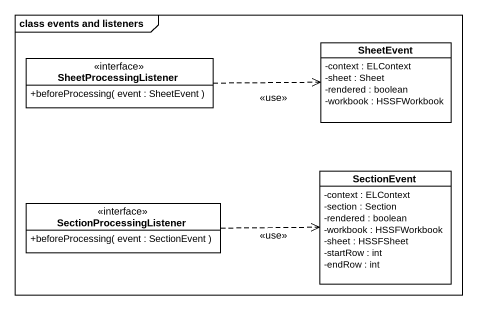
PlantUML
@startuml
mainframe class events and listeners
hide circle
hide empty members
skinparam classAttributeIconSize 0
class SheetEvent {
  -context : ELContext
  -sheet : Sheet
  -rendered : boolean
  -workbook : HSSFWorkbook
}
interface SheetProcessingListener {
  +beforeProcessing( event : SheetEvent )
}
class SectionEvent {
  -context : ELContext
  -section : Section
  -rendered : boolean
  -workbook : HSSFWorkbook
  -sheet : HSSFSheet
  -startRow : int
  -endRow : int
}
interface SectionProcessingListener {
  +beforeProcessing( event : SectionEvent )
}
SheetProcessingListener .right.> SheetEvent : <<use>>
SectionProcessingListener .right.> SectionEvent : <<use>>
@enduml
